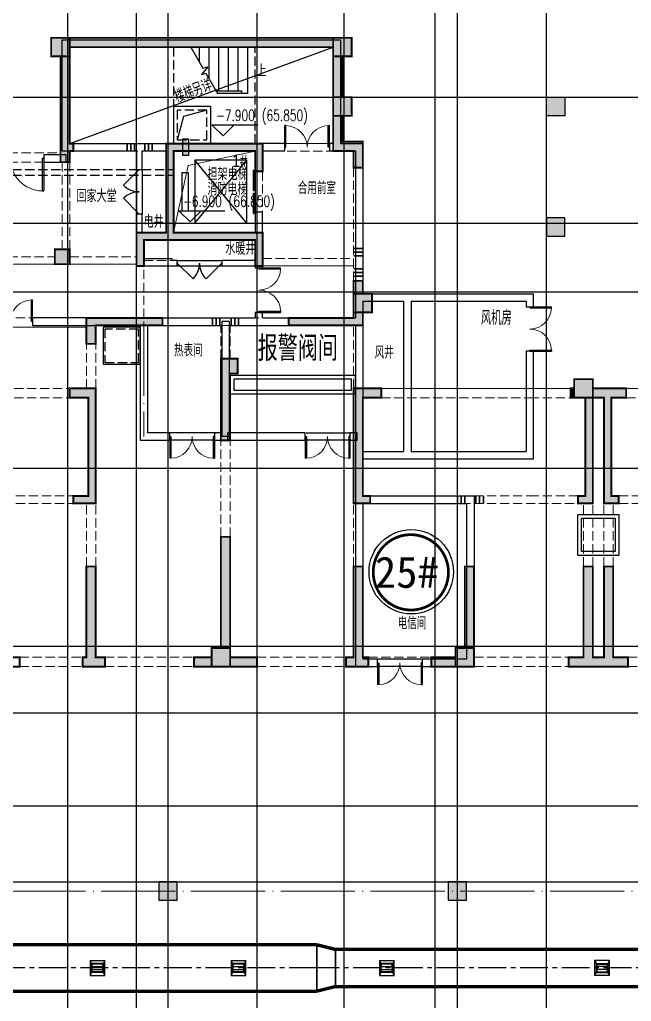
# Model space of a CAD drawing. Extents: x 369444 to 684549, y -549309 to 575337.
# Drawn here: x 571424 to 587914, y 371032 to 397498 of the extents above; entities that cross this region are included whole.
import ezdxf
from ezdxf.enums import TextEntityAlignment as Align

# ---------------------------------------------------------------- set-up
doc = ezdxf.new("R2010")
doc.units = 0
doc.header["$LTSCALE"] = 1000
doc.header["$MEASUREMENT"] = 0
for name, pattern in [('__DASH', [0.35, 0.25, -0.1]), ('CENTER2', [1.125, 0.75, -0.125, 0.125, -0.125]), ('DASH', [0.35, 0.25, -0.1]), ('DOTE', [2.42, 2, -0.2, 0.02, -0.2]), ('线型3', [500, 300, -200])]:
    doc.linetypes.add(name, pattern=pattern)
for name, color, linetype in [('COLUMN', 9, 'Continuous'), ('DIM_ELEV', 3, 'Continuous'), ('DIM_SYMB', 3, 'Continuous'), ('DOTE', 1, 'Continuous'), ('DUCT-排烟中心线', 5, 'CENTER2'), ('DUCT-排烟法兰', 4, 'Continuous'), ('DUCT-排烟管', 2, 'Continuous'), ('DUCT-排烟管端线', 4, 'Continuous'), ('EVTR', 2, 'Continuous'), ('loutilouti', 7, 'Continuous'), ('PUB_HATCH', 8, 'Continuous'), ('PUB_TEXT', 7, 'Continuous'), ('STAIR', 2, 'Continuous'), ('WALL', 9, 'Continuous'), ('WINDOW', 4, 'Continuous'), ('主楼编号', 1, 'Continuous'), ('填充', 8, 'Continuous'), ('排水', 61, 'Continuous'), ('标注', 6, 'Continuous'), ('砼墙', 151, 'Continuous'), ('车库集水坑', 60, 'Continuous'), ('风管标注', 3, 'Continuous')]:
    doc.layers.add(name, color=color, linetype=linetype)
for name, color, linetype, lineweight in [("DOTE'", 212, 'DOTE', 9), ('TEXT', 7, 'Continuous', 13), ('柱', 2, 'Continuous', 35), ('梁', 4, 'Continuous', 18), ('梁虚线', 134, '线型3', 18), ('梁集中标注竖向', 2, 'Continuous', 18), ('次梁箍筋', 1, 'Continuous', 40), ('洞口边线', 9, 'Continuous', 18)]:
    doc.layers.add(name, color=color, linetype=linetype, lineweight=lineweight)
doc.styles.add('1111111', font='simhei.ttf')
doc.styles.add('_HZTXT', font='txt.shx', dxfattribs={"width": 0.8, "bigfont": 'HZTXT.shx'})
doc.styles.add('_TCH_DIM', font='SIMPLEX', dxfattribs={"bigfont": 'GBCBIG'})
doc.styles.add('_TCH_WINDOW', font='SIMPLEX', dxfattribs={"height": 3.5, "bigfont": 'GBCBIG'})
doc.styles.add('HNSJY', font='hnsjy-07.shx', dxfattribs={"width": 0.8, "bigfont": 'hnsjy-hz.shx'})
doc.styles.get("Standard").update_dxf_attribs({"font": 'gbenor.shx', "bigfont": 'gbcbig.shx'})

# ---------------------------------------------------------------- blocks, each defined once
blk = doc.blocks.new('column500')
h = blk.add_hatch(color=0)
h.dxf.hatch_style = 1
h.paths.add_polyline_path([(-216381, -381440), (-215881, -381440), (-215881, -380940), (-216381, -380940)])
at = {"color": 0}
blk.add_lwpolyline([(-216381, -381440), (-215881, -381440), (-215881, -380940), (-216381, -380940)], close=True, dxfattribs=at)
blk = doc.blocks.new('$DorLib2D$00000002')
for p, q in [((-0.5, 0), (-0.5, 0.4875)), ((-0.475, 0.4875), (-0.5, 0.4875)), ((-0.475, 0), (-0.475, 0.4875)), ((0.475, 0), (0.475, 0.4875)), ((0.475, 0.4875), (0.5, 0.4875)), ((0.5, 0), (0.5, 0.4875)), ((-0.5, 0), (-0.475, 0)), ((0.5, 0), (0.475, 0))]:
    blk.add_line(p, q)
at = {"lineweight": 13}
for centre, start, end in [((-0.4875, 0), 0, 88.53072), ((0.4875, 0), 91.46928, 180)]:
    blk.add_arc(centre, 0.4875, start, end, dxfattribs=at)
blk = doc.blocks.new('56154dghgh')
at = {"layer": '车库集水坑', "lineweight": -2}
for points in [[(525097111, 3952329891), (525098211, 3952329891), (525098211, 3952328791), (525097111, 3952328791)], [(525097211, 3952329791), (525098111, 3952329791), (525098111, 3952328891), (525097211, 3952328891)]]:
    blk.add_lwpolyline(points, close=True, dxfattribs=at)
blk = doc.blocks.new('A$C25417B65')
at = {"layer": 'PUB_HATCH'}
blk.add_hatch(color=256, dxfattribs=at).paths.add_polyline_path([(0, 450), (0, 0), (150, 0), (150, 450)])
blk.add_lwpolyline([(0, 450), (0, 0), (150, 0), (150, 450)], close=True, dxfattribs=at)
blk = doc.blocks.new('A$C6FDF2493')
at = {"layer": '填充'}
for points in [[(13225, 22250), (13225, 22500), (13225, 22750), (12725, 22750), (12725, 22250), (12975, 22250)], [(20325, 22500), (20325, 22750), (13225, 22750), (13225, 22500)], [(20825, 22250), (20825, 22750), (20325, 22750), (20325, 22500), (20325, 22250), (20575, 22250)], [(12975, 19400), (13225, 19400), (13225, 19700), (13325, 19700), (13325, 19900), (13225, 19900), (13225, 22250), (12975, 22250)], [(20325, 21150), (20575, 21150), (20575, 22250), (20325, 22250)], [(20325, 21150), (20825, 21150), (20825, 20650), (20325, 20650)], [(20325, 19700), (20875, 19700), (20875, 19250), (21125, 19250), (21125, 19950), (20575, 19950), (20575, 20650), (20325, 20650)], [(15225, 17300), (15225, 16600), (15025, 16600), (15025, 17500), (15825, 17500), (15825, 19900), (18425, 19900), (18425, 19150), (18225, 19150), (18225, 19700), (16025, 19700), (16025, 17500), (18425, 17500), (18425, 16600), (18225, 16600), (18225, 17300), (16025, 17300)], [(13225, 16650), (13225, 17050), (12825, 17050), (12825, 16650)], [(13225, 16650), (13225, 17050), (12825, 17050), (12825, 16650)], [(21125, 16200), (20875, 16200), (20875, 15850), (21125, 15850)], [(20875, 15850), (21375, 15850), (21375, 15350), (20875, 15350)], [(13925, 15000), (13925, 14500), (13675, 14500), (13675, 15200), (15725, 15200), (15725, 15000)], [(21125, 15000), (21125, 15350), (20875, 15350), (20875, 15200), (19125, 15200), (19125, 15000)], [(17550, 13700), (17550, 11900), (17300, 11900), (17300, 14100), (17750, 14100), (17750, 13700)], [(27325, 13050), (27325, 13300), (27325, 13550), (26825, 13550), (26825, 13300), (26825, 13050), (27125, 13050)], [(13925, 10200), (13325, 10200), (13325, 10400), (13725, 10400), (13725, 13050), (13225, 13050), (13225, 13300), (13925, 13300)], [(21625, 13050), (21125, 13050), (21125, 10400), (21325, 10400), (21325, 10200), (20875, 10200), (20875, 13300), (21625, 13300)], [(26825, 13300), (26725, 13300), (26725, 13050), (26825, 13050)], [(27825, 13050), (28225, 13050), (28225, 13300), (27825, 13300), (27325, 13300), (27325, 13050), (27625, 13050), (27625, 10200), (28025, 10200), (28025, 10400), (27825, 10400)], [(27125, 10400), (26925, 10400), (26925, 10200), (27325, 10200), (27325, 13050), (27125, 13050)], [(17300, 6300), (17550, 6300), (17550, 9300), (17300, 9300)], [(13925, 8500), (13925, 6050), (14175, 6050), (14175, 5800), (13925, 5800), (13575, 5800), (13575, 6050), (13675, 6050), (13675, 8500)], [(21125, 8500), (21125, 6050), (21275, 6050), (21275, 5800), (20875, 5800), (20675, 5800), (20675, 6050), (20875, 6050), (20875, 8500)], [(23875, 6300), (24125, 6300), (24125, 8500), (23875, 8500)], [(27325, 8500), (27325, 6050), (27625, 6050), (27625, 8500), (27875, 8500), (27875, 6050), (28275, 6050), (28275, 5800), (27875, 5800), (27075, 5800), (26675, 5800), (26675, 6050), (27075, 6050), (27075, 8500)], [(17550, 5800), (17550, 6050), (17550, 6300), (17300, 6300), (17050, 6300), (17050, 6050), (17050, 5800)], [(24125, 5800), (24125, 6300), (23875, 6300), (23625, 6300), (23625, 6050), (23625, 5800)], [(16575, 6050), (16575, 5800), (17050, 5800), (17050, 6050)], [(17550, 6050), (17550, 5800), (18275, 5800), (18275, 6050)], [(22975, 6050), (22975, 5800), (23625, 5800), (23625, 6050)]]:
    blk.add_hatch(color=0, dxfattribs=at).paths.add_polyline_path(points)
at = {"layer": '砼墙', "color": 0}
for points in [[(13225, 22250), (13225, 22500), (13225, 22750), (12725, 22750), (12725, 22250), (12975, 22250)], [(20825, 22250), (20825, 22750), (20325, 22750), (20325, 22500), (20325, 22250), (20575, 22250)], [(20325, 21150), (20825, 21150), (20825, 20650), (20325, 20650)], [(15225, 17300), (15225, 16600), (15025, 16600), (15025, 17500), (15825, 17500), (15825, 19900), (18425, 19900), (18425, 19150), (18225, 19150), (18225, 19700), (16025, 19700), (16025, 17500), (18425, 17500), (18425, 16600), (18225, 16600), (18225, 17300), (16025, 17300)], [(13225, 16650), (13225, 17050), (12825, 17050), (12825, 16650)], [(13225, 16650), (13225, 17050), (12825, 17050), (12825, 16650)], [(20875, 15850), (21375, 15850), (21375, 15350), (20875, 15350)], [(13925, 15000), (13925, 14500), (13675, 14500), (13675, 15200), (15725, 15200), (15725, 15000)], [(27325, 13050), (27325, 13300), (27325, 13550), (26825, 13550), (26825, 13300), (26825, 13050), (27125, 13050)], [(13925, 10200), (13325, 10200), (13325, 10400), (13725, 10400), (13725, 13050), (13225, 13050), (13225, 13300), (13925, 13300)], [(21625, 13050), (21125, 13050), (21125, 10400), (21325, 10400), (21325, 10200), (20875, 10200), (20875, 13300), (21625, 13300)], [(13925, 8500), (13925, 6050), (14175, 6050), (14175, 5800), (13925, 5800), (13575, 5800), (13575, 6050), (13675, 6050), (13675, 8500)], [(21125, 8500), (21125, 6050), (21275, 6050), (21275, 5800), (20875, 5800), (20675, 5800), (20675, 6050), (20875, 6050), (20875, 8500)], [(27325, 8500), (27325, 6050), (27625, 6050), (27625, 8500), (27875, 8500), (27875, 6050), (28275, 6050), (28275, 5800), (27875, 5800), (27075, 5800), (26675, 5800), (26675, 6050), (27075, 6050), (27075, 8500)], [(17550, 5800), (17550, 6050), (17550, 6300), (17300, 6300), (17050, 6300), (17050, 6050), (17050, 5800)], [(24125, 5800), (24125, 6300), (23875, 6300), (23625, 6300), (23625, 6050), (23625, 5800)]]:
    blk.add_lwpolyline(points, close=True, dxfattribs=at)
for points in [[(13225, 22750), (20325, 22750)], [(13225, 22500), (20325, 22500)], [(13225, 22250), (13225, 19900), (13325, 19900), (13325, 19700), (13225, 19700), (13225, 19400), (12975, 19400), (12975, 22250)], [(20325, 21150), (20325, 22250)], [(20575, 21150), (20575, 22250)], [(20575, 20650), (20575, 19950), (21125, 19950), (21125, 19250), (20875, 19250), (20875, 19700), (20325, 19700), (20325, 20650)], [(20875, 15850), (20875, 16200), (21125, 16200), (21125, 15850)], [(21125, 15350), (21125, 15000), (19125, 15000), (19125, 15200), (20875, 15200), (20875, 15350)], [(17550, 13700), (17550, 11900), (17300, 11900), (17300, 14100), (17750, 14100), (17750, 13700), (17550, 13700)], [(26825, 13050), (26725, 13050), (26725, 13300), (26825, 13300)], [(27325, 13300), (27825, 13300), (28225, 13300), (28225, 13050), (27825, 13050), (27825, 10400), (28025, 10400), (28025, 10200), (27625, 10200), (27625, 13050), (27325, 13050), (27325, 10200), (26925, 10200), (26925, 10400), (27125, 10400), (27125, 13050)], [(17300, 6300), (17300, 9300), (17550, 9300), (17550, 6300)], [(23875, 6300), (23875, 8500), (24125, 8500), (24125, 6300)], [(17050, 5800), (16575, 5800), (16575, 6050), (17050, 6050)], [(17550, 6050), (18275, 6050), (18275, 5800), (17550, 5800)], [(23625, 5800), (22975, 5800), (22975, 6050), (23625, 6050)]]:
    blk.add_lwpolyline(points, dxfattribs=at)
blk = doc.blocks.new('$DorLib2D$00000116')
at = {"color": 0}
for p, q in [((-0.5, 0), (-0.146, 0.354)), ((0.5, 0), (0.146, 0.354))]:
    blk.add_line(p, q, dxfattribs=at)
for centre, start, end in [((-0.5, 0), 0, 45), ((0.5, 0), 135, 180)]:
    blk.add_arc(centre, 0.5, start, end, dxfattribs=at)
blk = doc.blocks.new('$DORLIB2D$00000127')
at = {"color": 0}
for points in [[(-0.533, 0.795), (-0.533, 0.69)], [(-0.033, 0.795), (-0.533, 0.795)], [(-0.033, 0.795), (-0.033, 0.69)], [(0.533, 0.795), (0.033, 0.795)], [(0.033, 0.795), (0.033, 0.69)], [(0.533, 0.795), (0.533, 0.69)], [(-0.033, 0.69), (-0.533, 0.69)], [(0.5, 0.5), (-0.5, 0.5)], [(0.533, 0.69), (0.033, 0.69)]]:
    blk.add_lwpolyline(points, dxfattribs=at)
blk = doc.blocks.new('N-风管')
at = {"color": 0, "linetype": 'Continuous'}
for p, q in [((38489409279.783546, 3905466605.368454, 2600), (38489409679.783546, 3905466605.368454, 2600)), ((38489413079.783546, 3905466605.368454, 2600), (38489413479.783546, 3905466605.368454, 2600)), ((38489417079.783546, 3905466605.368454, 2600), (38489417479.783546, 3905466605.368454, 2600)), ((38489423280.664528, 3905466205.368454, 2600), (38489422880.664528, 3905466205.368454, 2600))]:
    blk.add_line(p, q, dxfattribs=at)
at = {"color": 0}
for p, q in [((38489409279.783546, 3905466605.368454, 2600), (38489409279.783546, 3905466205.368454, 2600)), ((38489409279.783546, 3905466605.368454, 2600), (38489409319.783546, 3905466516.479565, 2600)), ((38489409679.783546, 3905466605.368454, 2600), (38489409631.783546, 3905466516.479565, 2600)), ((38489409679.783546, 3905466205.368454, 2600), (38489409679.783546, 3905466605.368454, 2600)), ((38489413079.783546, 3905466605.368454, 2600), (38489413079.783546, 3905466205.368454, 2600)), ((38489413079.783546, 3905466605.368454, 2600), (38489413119.783546, 3905466516.479565, 2600)), ((38489413479.783546, 3905466605.368454, 2600), (38489413431.783546, 3905466516.479565, 2600)), ((38489413479.783546, 3905466205.368454, 2600), (38489413479.783546, 3905466605.368454, 2600)), ((38489417079.783546, 3905466605.368454, 2600), (38489417079.783546, 3905466205.368454, 2600)), ((38489417079.783546, 3905466605.368454, 2600), (38489417119.783546, 3905466516.479565, 2600)), ((38489417479.783546, 3905466605.368454, 2600), (38489417431.783546, 3905466516.479565, 2600)), ((38489417479.783546, 3905466205.368454, 2600), (38489417479.783546, 3905466605.368454, 2600)), ((38489422880.664528, 3905466605.368454, 2600), (38489422928.664528, 3905466516.479565, 2600)), ((38489423280.664528, 3905466605.368454, 2600), (38489422880.664528, 3905466605.368454, 2600)), ((38489422880.664528, 3905466605.368454, 2600), (38489422880.664528, 3905466205.368454, 2600)), ((38489423240.664528, 3905466516.479565, 2600), (38489423280.664528, 3905466605.368454, 2600)), ((38489423280.664528, 3905466205.368454, 2600), (38489423280.664528, 3905466605.368454, 2600)), ((38489409319.783546, 3905466294.257342, 2600), (38489409279.783546, 3905466205.368454, 2600)), ((38489409319.783546, 3905466442.40549, 2600), (38489409631.783546, 3905466442.40549, 2600)), ((38489409319.783546, 3905466368.331417, 2600), (38489409631.783546, 3905466368.331417, 2600)), ((38489409679.783546, 3905466205.368454, 2600), (38489409631.783546, 3905466294.257342, 2600)), ((38489413119.783546, 3905466294.257342, 2600), (38489413079.783546, 3905466205.368454, 2600)), ((38489413119.783546, 3905466442.40549, 2600), (38489413431.783546, 3905466442.40549, 2600)), ((38489413119.783546, 3905466368.331417, 2600), (38489413431.783546, 3905466368.331417, 2600)), ((38489413479.783546, 3905466205.368454, 2600), (38489413431.783546, 3905466294.257342, 2600)), ((38489417119.783546, 3905466294.257342, 2600), (38489417079.783546, 3905466205.368454, 2600)), ((38489417119.783546, 3905466442.40549, 2600), (38489417431.783546, 3905466442.40549, 2600)), ((38489417119.783546, 3905466368.331417, 2600), (38489417431.783546, 3905466368.331417, 2600)), ((38489417479.783546, 3905466205.368454, 2600), (38489417431.783546, 3905466294.257342, 2600)), ((38489422880.664528, 3905466205.368454, 2600), (38489422928.664528, 3905466294.257342, 2600)), ((38489423240.664528, 3905466442.40549, 2600), (38489422928.664528, 3905466442.40549, 2600)), ((38489423240.664528, 3905466368.331417, 2600), (38489422928.664528, 3905466368.331417, 2600)), ((38489423280.664528, 3905466205.368454, 2600), (38489423240.664528, 3905466294.257342, 2600)), ((38489409279.783546, 3905466205.368454, 2600), (38489409679.783546, 3905466205.368454, 2600)), ((38489413079.783546, 3905466205.368454, 2600), (38489413479.783546, 3905466205.368454, 2600)), ((38489417079.783546, 3905466205.368454, 2600), (38489417479.783546, 3905466205.368454, 2600))]:
    blk.add_line(p, q, dxfattribs=at)
at = {"color": 0, "lineweight": 40}
for p, q in [((38489409319.783546, 3905466516.479565, 2600), (38489409319.783546, 3905466294.257342, 2600)), ((38489409631.783546, 3905466516.479565, 2600), (38489409319.783546, 3905466516.479565, 2600)), ((38489409631.783546, 3905466294.257342, 2600), (38489409631.783546, 3905466516.479565, 2600)), ((38489413119.783546, 3905466516.479565, 2600), (38489413119.783546, 3905466294.257342, 2600)), ((38489413431.783546, 3905466516.479565, 2600), (38489413119.783546, 3905466516.479565, 2600)), ((38489413431.783546, 3905466294.257342, 2600), (38489413431.783546, 3905466516.479565, 2600)), ((38489417119.783546, 3905466516.479565, 2600), (38489417119.783546, 3905466294.257342, 2600)), ((38489417431.783546, 3905466516.479565, 2600), (38489417119.783546, 3905466516.479565, 2600)), ((38489417431.783546, 3905466294.257342, 2600), (38489417431.783546, 3905466516.479565, 2600)), ((38489422928.664528, 3905466516.479565, 2600), (38489422928.664528, 3905466294.257342, 2600)), ((38489422928.664528, 3905466516.479565, 2600), (38489423240.664528, 3905466516.479565, 2600)), ((38489423240.664528, 3905466294.257342, 2600), (38489423240.664528, 3905466516.479565, 2600)), ((38489409631.783546, 3905466294.257342, 2600), (38489409319.783546, 3905466294.257342, 2600)), ((38489413431.783546, 3905466294.257342, 2600), (38489413119.783546, 3905466294.257342, 2600)), ((38489417431.783546, 3905466294.257342, 2600), (38489417119.783546, 3905466294.257342, 2600)), ((38489422928.664528, 3905466294.257342, 2600), (38489423240.664528, 3905466294.257342, 2600))]:
    blk.add_line(p, q, dxfattribs=at)
at = {"layer": 'DUCT-排烟中心线', "color": 0}
for p, q in [((38489415393.96006, 3905466405.368454), (38489402805.869659, 3905466405.368439)), ((38489415894.160072, 3905466405.368454), (38489415394.160072, 3905466405.368454)), ((38489430621.22197, 3905466405.368454), (38489415894.360069, 3905466405.368454))]:
    blk.add_line(p, q, dxfattribs=at)
at = {"layer": 'DUCT-排烟法兰', "color": 0}
for p, q in [((38489415394.060066, 3905467060.368454), (38489415394.060066, 3905465750.368454)), ((38489415894.260071, 3905466935.368454), (38489415894.260071, 3905465875.368454))]:
    blk.add_line(p, q, dxfattribs=at)
at = {"layer": 'DUCT-排烟管', "color": 0, "const_width": 90}
for points in [[(38489415393.96006, 3905467030.368454), (38489402805.869659, 3905467030.368439)], [(38489415894.160072, 3905466905.368454), (38489415394.160072, 3905467030.368454)], [(38489430621.22197, 3905466905.368454), (38489415894.360069, 3905466905.368454)], [(38489402805.869659, 3905465780.368439), (38489415393.96006, 3905465780.368454)], [(38489415894.160072, 3905465905.368454), (38489415394.160072, 3905465780.368454)], [(38489415894.360069, 3905465905.368454), (38489430621.22197, 3905465905.368454)]]:
    blk.add_lwpolyline(points, dxfattribs=at)
at = {"layer": 'DUCT-排烟管端线', "color": 0}
for p, q in [((38489415393.96006, 3905465780.368454), (38489415393.96006, 3905467030.368454)), ((38489415394.160072, 3905467030.368454), (38489415394.160072, 3905465780.368454)), ((38489415894.160072, 3905465905.368454), (38489415894.160072, 3905466905.368454)), ((38489415894.360069, 3905466905.368454), (38489415894.360069, 3905465905.368454))]:
    blk.add_line(p, q, dxfattribs=at)
blk = doc.blocks.new('25-l')
at = {"layer": 'loutilouti', "color": 0, "linetype": 'ByBlock'}
blk.add_line((587476, 229571), (594576, 232171), dxfattribs=at)
at = {"layer": '柱', "color": 0, "ltscale": 1, "const_width": 50}
blk.add_lwpolyline([(587476, 226321), (587476, 226721), (587076, 226721), (587076, 226321)], close=True, dxfattribs=at)
at = {"layer": '梁', "color": 0, "lineweight": 18}
for p, q in [((587476, 229571), (588716, 229571)), ((588716, 229571), (590076, 229571)), ((592676, 229571), (593336, 229571)), ((593336, 229571), (594576, 229571)), ((592476, 227171), (592476, 228821)), ((595376, 225871), (595376, 228921)), ((584426, 226321), (587076, 226321)), ((587476, 226321), (589276, 226321)), ((592676, 226271), (595126, 226271)), ((584276, 224621), (587926, 224621)), ((589876, 224671), (593476, 224671)), ((595376, 222971), (595376, 224671)), ((595876, 222971), (600976, 222971)), ((602476, 222971), (607576, 222971))]:
    blk.add_line(p, q, dxfattribs=at)
at = {"layer": '梁虚线', "color": 0, "linetype": '__DASH', "lineweight": 18, "ltscale": 1}
for p, q in [((584426, 229321), (587226, 229321)), ((587476, 229371), (588716, 229371)), ((588716, 229371), (590076, 229371)), ((589276, 227171), (589276, 229371)), ((589426, 227171), (589426, 229371)), ((592676, 229371), (593336, 229371)), ((593336, 229371), (594576, 229371)), ((584426, 229071), (587226, 229071)), ((587276, 226721), (587276, 229071)), ((587476, 226721), (587476, 229071)), ((592676, 227171), (592676, 228821)), ((595126, 225871), (595126, 228921)), ((584426, 226521), (587076, 226521)), ((587476, 226521), (589276, 226521)), ((589476, 226421), (592476, 226421)), ((592676, 226471), (595126, 226471)), ((589276, 224871), (589276, 226271)), ((589476, 224871), (589476, 226271)), ((589476, 226271), (592476, 226271)), ((584276, 224871), (587926, 224871)), ((589876, 224871), (593476, 224871)), ((591551, 223771), (591551, 224671)), ((591801, 223771), (591801, 224671)), ((595126, 222971), (595126, 224671)), ((587926, 222971), (587926, 224171)), ((588176, 222971), (588176, 224171)), ((584226, 222971), (587476, 222971)), ((584226, 222721), (587476, 222721)), ((595876, 222721), (599876, 222721)), ((599876, 222721), (600976, 222721)), ((602476, 222721), (603576, 222721)), ((591551, 218971), (591551, 221671)), ((591801, 218971), (591801, 221671)), ((583576, 220071), (587576, 220071)), ((595576, 220071), (599876, 220071)), ((599876, 220071), (601176, 220071)), ((602276, 220071), (603576, 220071)), ((583576, 219871), (587576, 219871)), ((587926, 218171), (587926, 219871)), ((588176, 218171), (588176, 219871)), ((595126, 218171), (595126, 219871)), ((595376, 218171), (595376, 219871)), ((595576, 219871), (601176, 219871)), ((598176, 218171), (598176, 219871)), ((598376, 218171), (598376, 219871)), ((601326, 218171), (601326, 219871)), ((601576, 218171), (601576, 219871)), ((601876, 218171), (601876, 219871)), ((602126, 218171), (602126, 219871)), ((602276, 219871), (607876, 219871)), ((586126, 215721), (587826, 215721)), ((588426, 215721), (590826, 215721)), ((592526, 215721), (594926, 215721)), ((595526, 215721), (597226, 215721)), ((598376, 215721), (600926, 215721)), ((602526, 215721), (605076, 215721)), ((586126, 215471), (587826, 215471)), ((588426, 215471), (590826, 215471)), ((592526, 215471), (594926, 215471)), ((595526, 215471), (597226, 215471)), ((598376, 215471), (600926, 215471)), ((602526, 215471), (605076, 215471))]:
    blk.add_line(p, q, dxfattribs=at)
at = {"layer": '次梁箍筋', "color": 0, "linetype": 'Continuous'}
for points in [[(589026, 229571, 44.9, 44.9, 0), (589026, 229371, 0, 0, 0)], [(589126, 229571, 44.9, 44.9, 0), (589126, 229371, 0, 0, 0)], [(589226, 229571, 44.9, 44.9, 0), (589226, 229371, 0, 0, 0)], [(589501, 229571, 44.9, 44.9, 0), (589501, 229371, 0, 0, 0)], [(589601, 229571, 44.9, 44.9, 0), (589601, 229371, 0, 0, 0)], [(589701, 229571, 44.9, 44.9, 0), (589701, 229371, 0, 0, 0)], [(595126, 226746, 44.9, 44.9, 0), (595376, 226746, 0, 0, 0)], [(595126, 226646, 44.9, 44.9, 0), (595376, 226646, 0, 0, 0)], [(595126, 226546, 44.9, 44.9, 0), (595376, 226546, 0, 0, 0)], [(595126, 226196, 44.9, 44.9, 0), (595376, 226196, 0, 0, 0)], [(595126, 226096, 44.9, 44.9, 0), (595376, 226096, 0, 0, 0)], [(595126, 225996, 44.9, 44.9, 0), (595376, 225996, 0, 0, 0)], [(591326, 224871, 44.9, 44.9, 0), (591326, 224671, 0, 0, 0)], [(591426, 224871, 44.9, 44.9, 0), (591426, 224671, 0, 0, 0)], [(591526, 224871, 44.9, 44.9, 0), (591526, 224671, 0, 0, 0)], [(591826, 224871, 44.9, 44.9, 0), (591826, 224671, 0, 0, 0)], [(591926, 224871, 44.9, 44.9, 0), (591926, 224671, 0, 0, 0)], [(592026, 224871, 44.9, 44.9, 0), (592026, 224671, 0, 0, 0)], [(597926, 220071, 44.9, 44.9, 0), (597926, 219871, 0, 0, 0)], [(598026, 220071, 44.9, 44.9, 0), (598026, 219871, 0, 0, 0)], [(598126, 220071, 44.9, 44.9, 0), (598126, 219871, 0, 0, 0)], [(598426, 220071, 44.9, 44.9, 0), (598426, 219871, 0, 0, 0)], [(598526, 220071, 44.9, 44.9, 0), (598526, 219871, 0, 0, 0)], [(598626, 220071, 44.9, 44.9, 0), (598626, 219871, 0, 0, 0)]]:
    blk.add_lwpolyline(points, format="xyseb", dxfattribs=at)
at = {"layer": '洞口边线', "color": 0, "ltscale": 1}
blk.add_lwpolyline([(592476, 229371), (590276, 229371), (590276, 227171), (590665, 228982), (592476, 229371)], close=True, dxfattribs=at)
at = {"layer": '砼墙', "color": 0, "const_width": 50}
for points in [[(587476, 231921), (587476, 232171), (587476, 232421), (586976, 232421), (586976, 231921), (587226, 231921)], [(595076, 231921), (595076, 232421), (594576, 232421), (594576, 232171), (594576, 231921), (594826, 231921)], [(594576, 230821), (595076, 230821), (595076, 230321), (594576, 230321)], [(589476, 226971), (589476, 226271), (589276, 226271), (589276, 227171), (590076, 227171), (590076, 229571), (592676, 229571), (592676, 228821), (592476, 228821), (592476, 229371), (590276, 229371), (590276, 227171), (592676, 227171), (592676, 226271), (592476, 226271), (592476, 226971), (590276, 226971)], [(595126, 225521), (595626, 225521), (595626, 225021), (595126, 225021)], [(588176, 224671), (588176, 224171), (587926, 224171), (587926, 224871), (589976, 224871), (589976, 224671)], [(601576, 222721), (601576, 222971), (601576, 223221), (601076, 223221), (601076, 222971), (601076, 222721), (601376, 222721)], [(588176, 219871), (587576, 219871), (587576, 220071), (587976, 220071), (587976, 222721), (587476, 222721), (587476, 222971), (588176, 222971)], [(595876, 222721), (595376, 222721), (595376, 220071), (595576, 220071), (595576, 219871), (595126, 219871), (595126, 222971), (595876, 222971)], [(585226, 218171), (585226, 215721), (586126, 215721), (586126, 215471), (584976, 215471), (584976, 218171)], [(588176, 218171), (588176, 215721), (588426, 215721), (588426, 215471), (588176, 215471), (587826, 215471), (587826, 215721), (587926, 215721), (587926, 218171)], [(595376, 218171), (595376, 215721), (595526, 215721), (595526, 215471), (595126, 215471), (594926, 215471), (594926, 215721), (595126, 215721), (595126, 218171)], [(601576, 218171), (601576, 215721), (601876, 215721), (601876, 218171), (602126, 218171), (602126, 215721), (602526, 215721), (602526, 215471), (602126, 215471), (601326, 215471), (600926, 215471), (600926, 215721), (601326, 215721), (601326, 218171)], [(591801, 215471), (591801, 215721), (591801, 215971), (591551, 215971), (591301, 215971), (591301, 215721), (591301, 215471)], [(598376, 215471), (598376, 215971), (598126, 215971), (597876, 215971), (597876, 215721), (597876, 215471)]]:
    blk.add_lwpolyline(points, close=True, dxfattribs=at)
for points in [[(587476, 232421), (594576, 232421)], [(587476, 232171), (594576, 232171)], [(587476, 231921), (587476, 229571), (587576, 229571), (587576, 229371), (587476, 229371), (587476, 229071), (587226, 229071), (587226, 231921)], [(594576, 230821), (594576, 231921)], [(594826, 230821), (594826, 231921)], [(594826, 230321), (594826, 229621), (595376, 229621), (595376, 228921), (595126, 228921), (595126, 229371), (594576, 229371), (594576, 230321)], [(595126, 225521), (595126, 225871), (595376, 225871), (595376, 225521)], [(595376, 225021), (595376, 224671), (593376, 224671), (593376, 224871), (595126, 224871), (595126, 225021)], [(591801, 223371), (591801, 221571), (591551, 221571), (591551, 223771), (592001, 223771), (592001, 223371), (591801, 223371)], [(601076, 222721), (600976, 222721), (600976, 222971), (601076, 222971)], [(601576, 222971), (602076, 222971), (602476, 222971), (602476, 222721), (602076, 222721), (602076, 220071), (602276, 220071), (602276, 219871), (601876, 219871), (601876, 222721), (601576, 222721), (601576, 219871), (601176, 219871), (601176, 220071), (601376, 220071), (601376, 222721)], [(591551, 215971), (591551, 218971), (591801, 218971), (591801, 215971)], [(598126, 215971), (598126, 218171), (598376, 218171), (598376, 215971)], [(591301, 215471), (590826, 215471), (590826, 215721), (591301, 215721)], [(591801, 215721), (592526, 215721), (592526, 215471), (591801, 215471)], [(597876, 215471), (597226, 215471), (597226, 215721), (597876, 215721)]]:
    blk.add_lwpolyline(points, dxfattribs=at)
at = {"layer": 'loutilouti', "color": 0, "style": 'HNSJY', "width": 0.7}
blk.add_text('楼梯另详', height=350, rotation=20.1126, dxfattribs=at).set_placement((590793, 231017, 0), align=Align.MIDDLE)

msp = doc.modelspace()

# ---------------------------------------------------------------- hatches: boundary and pattern name
at = {"layer": '填充', "ltscale": 6}
h = msp.add_hatch(dxfattribs=at)
h.set_pattern_fill('ANSI31', color=256, scale=150, angle=45, style=0)
h.set_pattern_definition([(90, (-38490348839.55, -3903794466.42), (-238.125, 4e-14), [])])
h.paths.add_polyline_path([(577199.5, 387807.1), (577199.5, 387507.1), (580374.5, 387507.1), (580374.5, 387807.1)])

# ---------------------------------------------------------------- linework, layer by layer
for points in [[(576574.5, 394157), (576574.5, 395157), (575574.5, 395157), (575574.5, 394157)], [(573674.5, 389207), (573674.5, 388207), (574674.5, 388207), (574674.5, 389207)]]:
    msp.add_lwpolyline(points, close=True)
at = {"layer": 'DIM_ELEV'}
for p, q in [((576907.8, 394363.2), (576607.8, 394663.2)), ((576607.8, 394663.2), (577849.6, 394663.2)), ((576907.8, 394363.2), (577207.8, 394663.2)), ((576017, 392047.3), (575717, 392347.3)), ((575717, 392347.3), (576958.8, 392347.3)), ((576017, 392047.3), (576317, 392347.3))]:
    msp.add_line(p, q, dxfattribs=at)
at = {"layer": 'DIM_SYMB'}
msp.add_lwpolyline([(577704.5, 396132, 0, 0, 0), (576830.6, 396132, 80, 0, 0), (576530.6, 396132, 0, 0, 0)], format="xyseb", dxfattribs=at)
at = {"layer": 'DOTE', "color": 8}
for p, q in [((572724.5, 59364.2), (572724.5, 476704.8)), ((574574.5, 59364.2), (574574.5, 476704.8)), ((575424.5, 59364.2), (575424.5, 476704.8)), ((577824.5, 261807), (577824.5, 476704.8)), ((580174.5, 59364.2), (580174.5, 476704.8)), ((582624.5, 59364.2), (582624.5, 476704.8)), ((583224.5, 261807), (583224.5, 476704.8)), ((585624.5, 261807), (585624.5, 476704.8))]:
    msp.add_line(p, q, dxfattribs=at)
at = {"layer": 'DOTE', "color": 8, "lineweight": -2}
for p, q in [((377844.4, 395407), (624570.9, 395407)), ((377844.4, 392007), (624570.9, 392007)), ((377844.4, 390157), (624570.9, 390157)), ((377844.4, 385407), (624570.9, 385407)), ((377844.4, 380607), (624570.9, 380607)), ((377844.4, 378807), (624570.9, 378807)), ((377844.4, 376307), (624570.9, 376307)), ((377844.4, 374257), (624570.9, 374257))]:
    msp.add_line(p, q, dxfattribs=at)
at = {"layer": "DOTE'"}
for points in [[(574774.5, 389357), (574774.5, 386257)], [(597402.3, 374007), (558822.2, 374007)]]:
    msp.add_lwpolyline(points, dxfattribs=at)
at = {"layer": 'EVTR'}
for p, q in [((577549.5, 393707), (576149.5, 393707)), ((576149.5, 393707), (576149.5, 392007)), ((576149.5, 392007), (577549.5, 393707)), ((577549.5, 392007), (576149.5, 393707)), ((577549.5, 392007), (577549.5, 393707)), ((575974.5, 393367), (575799.5, 393367)), ((575799.5, 393367), (575799.5, 392347)), ((575974.5, 392347), (575974.5, 393367)), ((575799.5, 392347), (575974.5, 392347)), ((576149.5, 392007), (577549.5, 392007))]:
    msp.add_line(p, q, dxfattribs=at)
at = {"layer": 'STAIR'}
for p, q in [((577574.5, 396757), (576039.8, 396757)), ((576039.8, 396757), (576365.7, 396192.5)), ((576274.5, 396350.5), (576274.5, 396757)), ((576534.5, 395900.1), (576534.5, 396757)), ((576794.5, 395567), (576794.5, 396757)), ((577054.5, 395567), (577054.5, 396757)), ((577314.5, 395567), (577314.5, 396757)), ((577574.5, 395507), (577574.5, 396757)), ((576496.1, 396227.4), (576323.2, 396021.4)), ((576365.7, 396192.5), (576496.1, 396227.4)), ((576323.2, 396021.4), (576445.6, 396054.2)), ((576445.6, 396054.2), (576761.5, 395507)), ((577414.5, 395567), (576726.8, 395567)), ((577414.5, 395507), (576761.5, 395507)), ((577414.5, 395507), (576761.5, 395507)), ((577414.5, 395507), (577414.5, 395567)), ((577574.5, 395507), (577414.5, 395507))]:
    msp.add_line(p, q, dxfattribs=at)
at = {"layer": 'WALL'}
for p, q in [((572574.5, 396957), (580074.5, 396957)), ((572574.5, 393957), (572574.5, 396957)), ((572774.5, 396757), (579874.5, 396757)), ((572774.5, 394157), (572774.5, 396757)), ((579874.5, 396757), (579874.5, 394157)), ((580074.5, 396957), (580074.5, 394157)), ((572774.5, 394157), (574674.5, 394157)), ((574674.5, 394157), (575474.5, 394157)), ((575474.5, 394157), (577874.5, 394157)), ((578574.5, 394157), (577874.5, 394157)), ((578574.5, 393957), (578574.5, 394157)), ((579874.5, 394157), (579774.5, 394157)), ((579774.5, 394157), (579774.5, 393957)), ((580074.5, 394157), (580674.5, 394157)), ((580674.5, 394157), (580674.5, 390107)), ((572674.5, 393857), (572074.5, 393857)), ((572074.5, 393857), (572074.5, 393657)), ((572574.5, 393957), (574574.5, 393957)), ((572674.5, 393657), (572674.5, 393857)), ((574574.5, 393957), (574574.5, 393457)), ((574724.5, 393457), (574724.5, 393957)), ((574724.5, 393957), (575374.5, 393957)), ((575374.5, 391757), (575374.5, 393957)), ((575574.5, 391757), (575574.5, 393957)), ((575574.5, 393957), (577774.5, 393957)), ((577774.5, 393957), (577774.5, 393407)), ((577974.5, 393957), (578574.5, 393957)), ((577974.5, 393407), (577974.5, 393957)), ((579774.5, 393957), (579974.5, 393957)), ((579974.5, 393957), (580474.5, 393957)), ((580474.5, 393957), (580474.5, 390007)), ((572074.5, 393657), (572674.5, 393657)), ((574574.5, 393457), (574724.5, 393457)), ((577774.5, 393407), (577974.5, 393407)), ((574724.5, 392257), (574574.5, 392257)), ((574574.5, 392257), (574574.5, 391657)), ((574724.5, 391757), (574724.5, 392257)), ((577974.5, 392307), (577774.5, 392307)), ((577774.5, 392307), (577774.5, 391757)), ((577974.5, 391657), (577974.5, 392307)), ((574724.5, 391757), (575374.5, 391757)), ((575574.5, 391757), (577774.5, 391757)), ((574574.5, 391657), (574574.5, 390857)), ((574774.5, 391557), (575474.5, 391557)), ((574774.5, 391557), (574774.5, 391057)), ((575474.5, 391557), (577774.5, 391557)), ((577774.5, 391007), (577774.5, 391557)), ((577974.5, 390957), (577974.5, 391657)), ((574774.5, 391057), (575524.5, 391057)), ((575524.5, 391057), (575524.5, 391007)), ((575674.5, 391007), (575524.5, 391007)), ((575674.5, 390857), (575674.5, 391007)), ((577774.5, 391007), (576874.5, 391007)), ((576874.5, 391007), (576874.5, 390857)), ((577974.5, 390807.2), (577974.5, 390957)), ((574574.5, 390857), (575524.5, 390857)), ((575524.5, 390857), (575674.5, 390857)), ((576874.5, 390857), (577774.5, 390857)), ((577774.5, 390857), (577774.5, 390807.2)), ((577774.5, 390807.2), (577974.5, 390807.2)), ((580474.5, 390007), (580474.5, 389457)), ((580674.5, 390107), (581874.5, 390107)), ((580674.5, 389907), (581774.5, 389907)), ((580674.5, 389907), (580674.5, 389357)), ((581774.5, 389907), (581774.5, 385857)), ((581874.5, 390107), (585274.5, 390107)), ((581974.5, 389907), (581974.5, 385857)), ((581974.5, 389907), (585074.5, 389907)), ((585074.5, 389907), (585074.5, 389757)), ((585274.5, 389757), (585274.5, 390107)), ((577974.5, 389607.2), (577774.5, 389607.2)), ((577774.5, 389607.2), (577774.5, 389457)), ((577974.5, 389457), (577974.5, 389607.2)), ((585074.5, 389757), (585274.5, 389757)), ((574774.5, 389457), (571774.5, 389457)), ((571774.5, 389457), (571774.5, 389257)), ((574774.5, 389457), (576974.5, 389457)), ((576974.5, 389457), (577774.5, 389457)), ((577974.5, 389457), (580474.5, 389457)), ((580674.5, 389357), (580674.5, 385857)), ((571774.5, 389257), (574674.5, 389257)), ((574674.5, 389257), (574674.5, 386157)), ((574874.5, 389257), (574874.5, 386357)), ((574874.5, 389257), (576874.5, 389257)), ((576874.5, 389257), (576874.5, 386357)), ((577074.5, 389257), (577074.5, 386157)), ((577074.5, 389257), (577874.5, 389257)), ((577874.5, 389257), (580474.5, 389257)), ((580474.5, 389257), (580474.5, 385757)), ((585274.5, 388557), (585074.5, 388557)), ((585074.5, 388557), (585074.5, 385857)), ((585274.5, 385657), (585274.5, 388557)), ((574674.5, 386157), (575474.5, 386157)), ((575474.5, 386357), (574874.5, 386357)), ((575474.5, 386157), (575474.5, 386357)), ((576874.5, 386357), (576674.5, 386357)), ((576674.5, 386357), (576674.5, 386157)), ((576674.5, 386157), (577074.5, 386157)), ((580474.5, 385757), (580474.5, 384557)), ((580674.5, 385857), (581774.5, 385857)), ((580674.5, 385657), (581874.5, 385657)), ((580674.5, 385657), (580674.5, 384657)), ((581874.5, 385657), (585274.5, 385657)), ((581974.5, 385857), (585074.5, 385857)), ((580474.5, 384557), (580474.5, 380057)), ((580674.5, 384657), (583674.5, 384657)), ((583674.5, 384657), (583674.5, 380057)), ((580674.5, 384457), (583474.5, 384457)), ((580674.5, 384457), (580674.5, 380257)), ((583474.5, 384457), (583474.5, 380257)), ((580474.5, 380057), (581074.5, 380057)), ((581074.5, 380257), (580674.5, 380257)), ((581074.5, 380057), (581074.5, 380257)), ((583474.5, 380257), (582274.5, 380257)), ((582274.5, 380257), (582274.5, 380057)), ((582274.5, 380057), (583674.5, 380057))]:
    msp.add_line(p, q, dxfattribs=at)
at = {"layer": 'WALL', "linetype": 'ByBlock'}
for p, q in [((576874.5, 389357), (576874.5, 386257)), ((577074.5, 389357), (576874.5, 389357)), ((577074.5, 389357), (577074.5, 386257)), ((577074.5, 386257), (576874.5, 386257)), ((579124.5, 386357), (577024.5, 386357)), ((577024.5, 386357), (577024.5, 386157)), ((577024.5, 386157), (579124.5, 386157)), ((579124.5, 386157), (579124.5, 386357)), ((580524.5, 386357), (580324.5, 386357)), ((580324.5, 386357), (580324.5, 386157)), ((580324.5, 386157), (580524.5, 386157)), ((580524.5, 386157), (580524.5, 386357))]:
    msp.add_line(p, q, dxfattribs=at)
at = {"layer": 'WINDOW'}
for p, q in [((574574.5, 393457, 200), (574574.5, 392257, 200)), ((574724.5, 393457, 200), (574724.5, 392257, 200)), ((575674.5, 391007, 200), (576874.5, 391007, 200)), ((575674.5, 390857, 200), (576874.5, 390857, 200)), ((576674.5, 386357), (575474.5, 386357)), ((576674.5, 386157), (575474.5, 386157)), ((579149.5, 386357), (580349.5, 386357)), ((580349.5, 386157), (579149.5, 386157)), ((582274.5, 380257), (581074.5, 380257)), ((582274.5, 380057), (581074.5, 380057))]:
    msp.add_line(p, q, dxfattribs=at)
at = {"layer": 'WINDOW', "linetype": 'DASH'}
for points in [[(575574.5, 396757), (575574.5, 394157), (577774.5, 394157), (577774.5, 396757)], [(576474.5, 394257), (576474.5, 395057), (575674.5, 395057), (575674.5, 394257)], [(573724.5, 389157), (573724.5, 388257), (574624.5, 388257), (574624.5, 389157)]]:
    msp.add_lwpolyline(points, close=True, dxfattribs=at)
at = {"layer": 'WINDOW'}
msp.add_lwpolyline([(576474.5, 395056.9), (575837.6, 394885.1), (575674.5, 394257)], dxfattribs=at)
at = {"layer": '主楼编号', "color": 1, "const_width": 74.2, "elevation": 0}
msp.add_lwpolyline([(581534.4, 383516.9, -1.0298753), (582344.3, 381652.6, -0.964386), (581534.4, 383516.9, 0.2933541)], format="xyb", dxfattribs=at)
at = {"layer": '主楼编号', "color": 1}
msp.add_circle((581981.6, 382613.4, 0), 1137.2, dxfattribs=at)
at = {"layer": '排水', "linetype": 'DASH'}
for p, q in [((569474.5, 393457), (575574.5, 393457)), ((569474.5, 393307), (575574.5, 393307))]:
    msp.add_line(p, q, dxfattribs=at)
at = {"layer": '排水', "ltscale": 6}
for points in [[(580474.5, 387907.1), (577099.5, 387907.1), (577099.5, 387407.1), (580474.5, 387407.1)], [(580374.5, 387807.1), (577199.5, 387807.1), (577199.5, 387507.1), (580374.5, 387507.1)]]:
    msp.add_lwpolyline(points, close=True, dxfattribs=at)

# ---------------------------------------------------------------- block references
at = {"layer": 'COLUMN', "color": 8, "rotation": 270}
for p in [(953714.4, 180626.2), (961314.4, 180626.2), (961314.4, 179026.1), (967064.3, 175776.2), (961864.4, 173726.1), (967814.4, 171426.2), (958039.4, 164176.2), (964614.4, 164176.2), (956614.4, 157876.1), (964414.4, 157876.1)]:
    msp.add_blockref('column500', p, dxfattribs=at)
at = {"layer": 'COLUMN', "color": 8, "xscale": -1, "rotation": 270}
msp.add_blockref('column500', (967064.4, 611287.9), dxfattribs=at)
at = {"layer": 'PUB_HATCH', "xscale": -1}
msp.add_blockref('A$C25417B65', (575974.5, 393832), dxfattribs=at)
at = {"layer": 'WINDOW', "yscale": 1200}
for p, xscale, zscale in [((579174.5, 394057), 1200, 1200), ((571174.5, 389357), -1200, -1200)]:
    msp.add_blockref('$DorLib2D$00000002', p, dxfattribs=dict(at, xscale=xscale, zscale=zscale))
at = {"layer": 'WINDOW'}
for name, p, xscale, yscale, zscale, rotation in [('$DorLib2D$00000002', (571174.5, 393757), 1800, 1800, -1800, 180), ('$DorLib2D$00000116', (574649.5, 392857), 1200, 1200, -1200, 90), ('$DORLIB2D$00000127', (577874.5, 392857), 1100, 200, 1100, 90), ('$DorLib2D$00000116', (576274.5, 390932), 1200, 1200, -1200, 180), ('$DorLib2D$00000002', (577874.5, 390207.2), -1200, 1200, 1200, 270), ('$DorLib2D$00000002', (585174.5, 389157), -1200, 1200, -1200, 270), ('$DorLib2D$00000002', (576074.5, 386257), 1200, 1200, 1200, 180), ('$DorLib2D$00000002', (579724.5, 386257), -1200, 1200, 1200, 180), ('$DorLib2D$00000002', (581674.5, 380157), 1200, 1200, 1200, 180)]:
    msp.add_blockref(name, p, dxfattribs=dict(at, xscale=xscale, yscale=yscale, zscale=zscale, rotation=rotation))
at = {"layer": '标注', "color": 8}
msp.add_blockref('A$C6FDF2493', (559549.5, 374257), dxfattribs=at)
at = {"layer": '梁集中标注竖向', "color": 8}
msp.add_blockref('25-l', (-14701.5, 164585.8), dxfattribs=at)
at = {"layer": '车库集水坑', "lineweight": -2}
msp.add_blockref('56154dghgh', (-524510636.3, -3951945734.5), dxfattribs=at)
msp.add_blockref('56154dghgh', (-524510636.3, -3951945734.5), dxfattribs=at)
at = {"layer": '风管标注', "color": 8}
msp.add_blockref('N-风管', (-38488835956.2, -3905094473.4), dxfattribs=at)

# ---------------------------------------------------------------- texts
at = {"layer": 'DIM_ELEV', "color": 7, "style": '_TCH_DIM', "width": 0.705882}
for s, p in [('-7.900', (576719.6, 394768.2)), ('(65.850)', (577949.6, 394768.2)), ('(66.850)', (577058.8, 392452.3)), ('-6.900', (575828.8, 392452.3))]:
    msp.add_text(s, height=297.5, dxfattribs=at).set_placement(p)
at = {"layer": 'DIM_SYMB', "color": 7, "style": '_TCH_DIM'}
msp.add_text('上', height=337.6, dxfattribs=at).set_placement((577809.5, 395957))
at = {"layer": 'PUB_TEXT', "style": 'HNSJY', "width": 0.8}
for s, p in [('1#', (577161.3, 393526.4)), ('合用前室', (578922.6, 392791.2)), ('热表间', (575587.8, 388416.5, 32.6)), ('风井', (580995.7, 388357.1)), ('电信间', (581615, 381062.2, 32.6))]:
    msp.add_text(s, height=337.59, dxfattribs=at).set_placement(p)
at = {"layer": 'PUB_TEXT'}
for s, p in [('担架电梯', (576489.7, 393169.8)), ('消防电梯', (576485.9, 392762.7)), ('回家大堂', (572957.4, 392576.7)), ('电井', (574766.1, 391885.2)), ('水暖井', (576968.7, 391158.3))]:
    msp.add_text(s, height=337.59, dxfattribs=at).set_placement(p)
at = {"layer": 'PUB_TEXT', "style": '_TCH_WINDOW'}
msp.add_text('风机房', height=385.82, dxfattribs=at).set_placement((583857.5, 389268.6))
at = {"layer": 'TEXT', "color": 3, "style": '_HZTXT', "width": 0.8}
msp.add_text('报警阀间', height=675, dxfattribs=at).set_placement((577841.1, 388298.1))
at = {"layer": '主楼编号', "color": 1, "style": '1111111'}
msp.add_text('25#', height=843.75, rotation=0, dxfattribs=at).set_placement((581001.4, 382180.7, 0))

doc.saveas('drawing.dxf')
